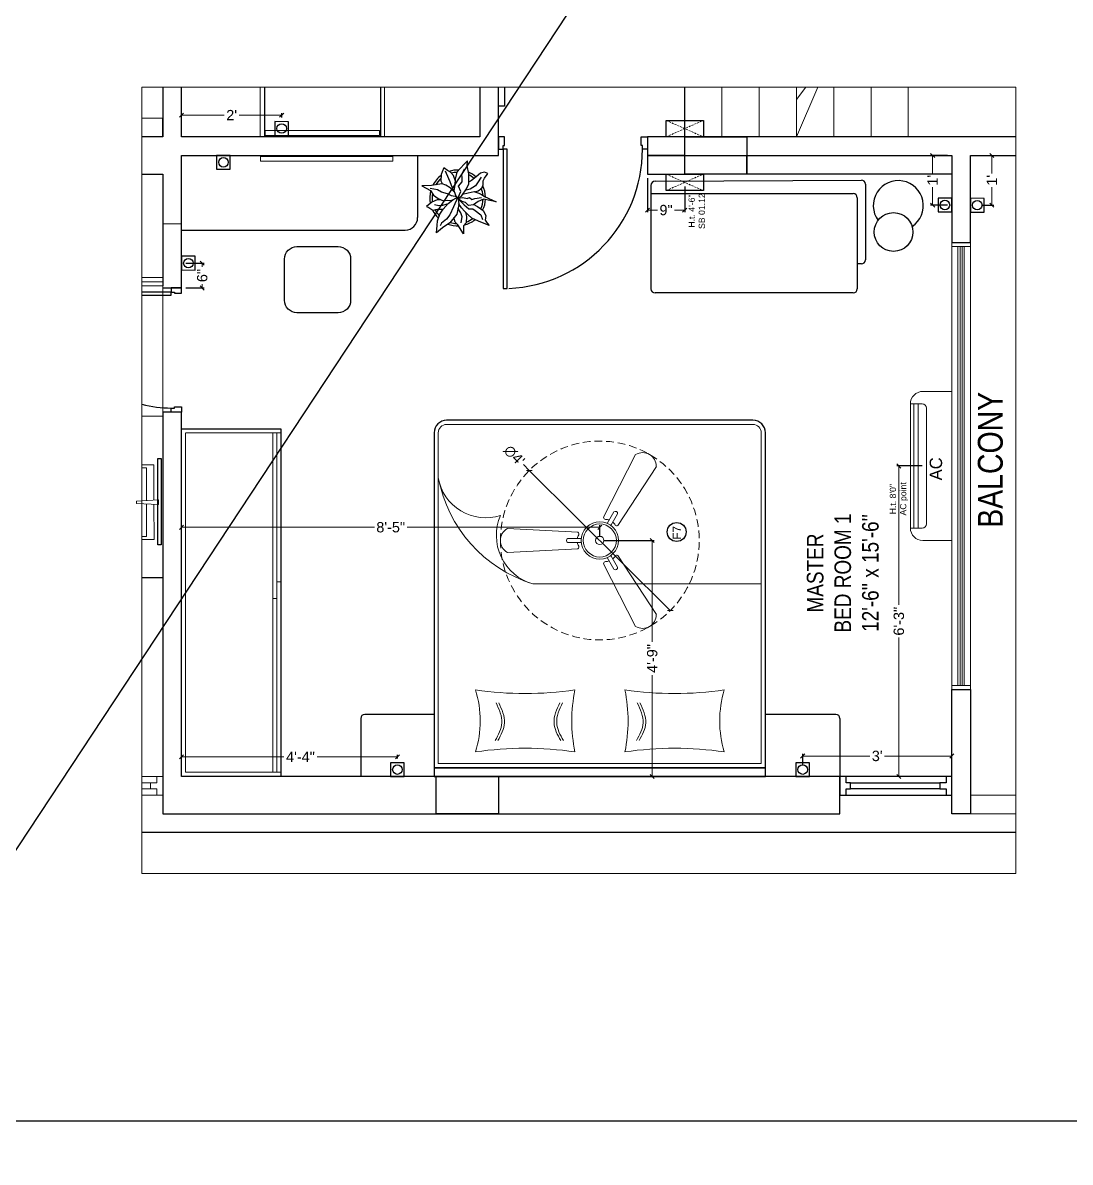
# Model space of a CAD drawing. Header units: millimetres. Extents: x 56222 to 3066687, y -650199 to -121287.
# Drawn here: x 128675.4 to 128928.3, y -184003.9 to -183728.6 of the extents above; entities that cross this region are included whole.
import ezdxf

# ---------------------------------------------------------------- set-up
doc = ezdxf.new("R2010")
doc.units = ezdxf.units.MM
doc.header["$MEASUREMENT"] = 0
doc.header["$PDMODE"] = 35
for name, pattern in [('ACAD_ISO02W100', [15, 12, -3]), ('DASHED', [0.75, 0.5, -0.25]), ('DASHED2', [0.375, 0.25, -0.125])]:
    doc.linetypes.add(name, pattern=pattern)
doc.layers.get('Defpoints').update_dxf_attribs({"color": 220})
doc.layers.add('AR DOOR', color=40, linetype='Continuous')
doc.layers.add('AR ELE-5', color=134, linetype='Continuous')
for name, color, linetype, lineweight in [('COLUMN', 1, 'Continuous', 30), ('dim05', 1, 'Continuous', 13), ('el', 7, 'Continuous', 20), ('ELEC-wires', 1, 'DASHED2', 13), ('Electrical', 84, 'Continuous', 30), ('ELEVATION', 250, 'Continuous', 9), ('ELEVATION ( SPIRAL STAIR )', 250, 'Continuous', 9), ('FIRST FLOOR', 7, 'Continuous', 9), ('FIRST FLOOR ( DW_RAIL )', 7, 'Continuous', 9), ('FIRST FLOOR ( TEXT )', 7, 'Continuous', 9), ('FIRST FLOOR_( PLine )_', 251, 'Continuous', 30), ('FIRST FLOOR_( STAIR )', 251, 'Continuous', 9), ('FURNITURE', 32, 'Continuous', 9), ('Text', 7, 'Continuous', 15), ('TILE', 14, 'Continuous', 9), ('wall', 7, 'Continuous', 30), ('XX~SLAB ( BEAM )~ ( DIM )', 7, 'Continuous', 9)]:
    doc.layers.add(name, color=color, linetype=linetype, lineweight=lineweight)
doc.layers.add('XX~SLAB ( PLINE )', color=251, linetype='Continuous', plot=False)
doc.styles.add('Arial', font='arial.ttf')
doc.styles.add('KATHA', font='swissc.ttf')
doc.styles.get("Standard").update_dxf_attribs({"font": 'arial.ttf', "height": 6})
doc.styles.add('TEXT', font='eurr____.ttf')
doc.dimstyles.new('ISO-25', dxfattribs={"dimtxt": 2.5, "dimasz": 1, "dimexe": 0.5, "dimexo": 1, "dimtad": 0, "dimdec": 1, "dimlunit": 4, "dimtxsty": 'Standard', "dimblk": 'OBLIQUE', "dimcen": 2.5, "dimclrd": 1, "dimclre": 1, "dimclrt": 5, "dimadec": 0, "dimazin": 0, "dimtfac": 1, "dimtdec": 1, "dimtmove": 0, "dimatfit": 3, "dimfxl": 1, "dimlwd": -1, "dimarcsym": 0})

# ---------------------------------------------------------------- blocks, each defined once
blk = doc.blocks.new('*U18')
for points in [[(0, 0), (0, 1120), (-30, 1120), (-30, 0)], [(40, 0), (0, 0), (0, -30), (-10, -30), (-10, -100), (40, -100)], [(-1160, 0), (-1120, 0), (-1120, -30), (-1110, -30), (-1110, -100), (-1160, -100)]]:
    blk.add_lwpolyline(points, close=True)
at = {"layer": 'AR ELE-5', "linetype": 'ByBlock', "ltscale": 15}
blk.add_arc((1.6, -0.7), 1121.6, 92.37301, 179.96526, dxfattribs=at)
blk = doc.blocks.new('ARPLS010')
at = {"linetype": 'ByBlock'}
for p, q in [((0.179, 0.666), (0.121, 0.605)), ((0.174, 0.573), (0.179, 0.666)), ((-0.295, 0.42), (-0.302, 0.309)), ((-0.278, 0.467), (-0.295, 0.42)), ((-0.248, 0.54), (-0.278, 0.467)), ((-0.182, 0.493), (-0.248, 0.54)), ((-0.222, 0.484), (-0.164, 0.347)), ((-0.125, 0.459), (-0.182, 0.493)), ((-0.072, 0.404), (-0.125, 0.459)), ((-0.013, 0.459), (-0.044, 0.336)), ((0.121, 0.605), (-0.013, 0.459)), ((0.077, 0.412), (0.091, 0.447)), ((0.082, 0.358), (0.077, 0.412)), ((0.091, 0.447), (0.125, 0.522)), ((0.2, 0.432), (0.174, 0.573)), ((0.203, 0.352), (0.2, 0.432)), ((0.409, 0.44), (0.33, 0.38)), ((0.484, 0.459), (0.409, 0.44)), ((0.542, 0.434), (0.484, 0.459)), ((0.485, 0.354), (0.533, 0.42)), ((0.533, 0.42), (0.542, 0.434)), ((-0.469, 0.226), (-0.643, 0.216)), ((-0.643, 0.216), (-0.485, 0.134)), ((-0.362, 0.24), (-0.469, 0.226)), ((-0.278, 0.254), (-0.362, 0.24)), ((-0.302, 0.309), (-0.276, 0.258)), ((-0.21, 0.227), (-0.278, 0.254)), ((-0.132, 0.18), (-0.21, 0.227)), ((-0.164, 0.347), (-0.139, 0.295)), ((-0.139, 0.295), (-0.08, 0.131)), ((-0.038, 0.302), (-0.072, 0.404)), ((-0.049, 0.232), (-0.065, 0.135)), ((-0.044, 0.336), (-0.049, 0.232)), ((0.015, 0.209), (0.08, 0.288)), ((0.056, 0.114), (0.015, 0.209)), ((0.08, 0.288), (0.082, 0.358)), ((0.16, 0.165), (0.204, 0.254)), ((0.204, 0.254), (0.203, 0.352)), ((0.252, 0.313), (0.216, 0.287)), ((0.318, 0.213), (0.227, 0.157)), ((0.33, 0.38), (0.252, 0.313)), ((0.356, 0.269), (0.318, 0.213)), ((0.425, 0.373), (0.356, 0.269)), ((0.432, 0.176), (0.459, 0.236)), ((0.459, 0.303), (0.485, 0.354)), ((0.459, 0.236), (0.459, 0.303)), ((-0.359, 0.148), (-0.49, 0.172)), ((-0.485, 0.134), (-0.433, 0.051)), ((-0.433, 0.051), (-0.349, -0.011)), ((-0.287, 0.106), (-0.359, 0.148)), ((-0.18, 0.073), (-0.287, 0.106)), ((-0.111, 0.036), (-0.18, 0.073)), ((-0.063, 0.111), (-0.132, 0.18)), ((-0.013, 0.022), (-0.111, 0.036)), ((-0.084, -0.034), (0.007, 0.018)), ((0.003, 0.011), (-0.076, -0.16)), ((-0.065, 0.135), (-0.024, 0.018)), ((-0.024, 0.018), (0.009, 0.005)), ((0.006, -0.002), (0.068, 0.032)), ((0.007, 0.018), (0.02, -0.121)), ((0.009, 0.005), (0.056, 0.114)), ((0.017, -0.002), (0.091, 0.009)), ((0.068, 0.032), (0.16, 0.165)), ((0.088, 0.065), (0.187, 0.091)), ((0.091, 0.009), (0.173, -0.011)), ((0.227, 0.157), (0.132, 0.131)), ((0.173, -0.011), (0.212, 0.004)), ((0.187, 0.091), (0.297, 0.116)), ((0.212, 0.004), (0.252, -0.03)), ((0.297, 0.116), (0.408, 0.071)), ((0.309, 0.109), (0.368, 0.128)), ((0.309, -0.01), (0.43, 0.006)), ((0.368, 0.128), (0.432, 0.176)), ((0.408, 0.071), (0.482, 0.024)), ((0.482, 0.024), (0.689, -0.072)), ((-0.464, -0.073), (-0.558, -0.152)), ((-0.558, -0.152), (-0.517, -0.172)), ((-0.517, -0.172), (-0.447, -0.216)), ((-0.366, -0.036), (-0.464, -0.073)), ((-0.447, -0.216), (-0.363, -0.202)), ((-0.336, -0.142), (-0.413, -0.121)), ((-0.306, -0.033), (-0.366, -0.036)), ((-0.363, -0.202), (-0.263, -0.2)), ((-0.349, -0.011), (-0.256, -0.05)), ((-0.269, -0.135), (-0.336, -0.142)), ((-0.318, -0.29), (-0.259, -0.2)), ((-0.193, -0.113), (-0.269, -0.135)), ((-0.259, -0.2), (-0.168, -0.1)), ((-0.256, -0.05), (-0.185, -0.038)), ((-0.185, -0.038), (-0.114, -0.046)), ((-0.168, -0.1), (-0.084, -0.034)), ((-0.076, -0.16), (-0.138, -0.304)), ((-0.114, -0.046), (-0.093, -0.036)), ((0.02, -0.121), (-0.017, -0.291)), ((0.059, -0.27), (0.005, -0.185)), ((0.01, -0.014), (0.017, -0.002)), ((0.078, -0.064), (0.01, -0.014)), ((0.016, -0.023), (0.116, -0.122)), ((0.07, -0.179), (0.018, -0.1)), ((0.121, -0.239), (0.07, -0.179)), ((0.138, -0.083), (0.078, -0.064)), ((0.116, -0.122), (0.201, -0.195)), ((0.197, -0.135), (0.138, -0.083)), ((0.283, -0.123), (0.197, -0.135)), ((0.201, -0.195), (0.272, -0.198)), ((0.252, -0.03), (0.309, -0.01)), ((0.272, -0.198), (0.311, -0.225)), ((0.277, -0.114), (0.357, -0.156)), ((0.37, -0.064), (0.283, -0.123)), ((0.357, -0.156), (0.455, -0.226)), ((0.462, -0.021), (0.37, -0.064)), ((0.689, -0.072), (0.462, -0.021)), ((-0.368, -0.496), (-0.363, -0.408)), ((-0.363, -0.408), (-0.318, -0.29)), ((-0.199, -0.38), (-0.287, -0.45)), ((-0.138, -0.304), (-0.199, -0.38)), ((-0.017, -0.291), (-0.141, -0.446)), ((-0.042, -0.432), (-0.071, -0.352)), ((0.08, -0.342), (0.059, -0.27)), ((0.064, -0.446), (0.066, -0.407)), ((0.066, -0.407), (0.08, -0.342)), ((0.184, -0.299), (0.121, -0.239)), ((0.141, -0.261), (0.16, -0.336)), ((0.16, -0.336), (0.15, -0.445)), ((0.252, -0.362), (0.184, -0.299)), ((0.376, -0.416), (0.252, -0.362)), ((0.311, -0.225), (0.415, -0.304)), ((0.415, -0.304), (0.447, -0.388)), ((0.455, -0.226), (0.503, -0.317)), ((0.503, -0.317), (0.494, -0.398)), ((0.494, -0.398), (0.528, -0.452)), ((-0.382, -0.625), (-0.368, -0.496)), ((-0.269, -0.533), (-0.382, -0.625)), ((-0.287, -0.45), (-0.314, -0.498)), ((-0.141, -0.446), (-0.269, -0.533)), ((0.002, -0.48), (-0.042, -0.432)), ((0.104, -0.646), (0.002, -0.48)), ((0.106, -0.5), (0.104, -0.646)), ((0.15, -0.445), (0.106, -0.5)), ((0.502, -0.472), (0.376, -0.416)), ((0.567, -0.494), (0.502, -0.472)), ((0.528, -0.452), (0.567, -0.494))]:
    blk.add_line(p, q, dxfattribs=at)
for radius, start, end in [(0.5, 87.2367, 107.9154), (0.458, 91.6596, 104.0784), (0.5, 49.0791, 67.0324), (0.458, 49.8461, 63.9764), (0.5, 126.2799, 152.7042), (0.458, 130.7647, 148.9789), (0.5, 1.3782, 25.7565), (0.5, 164.9216, 191.0302), (0.458, 169.9629, 188.6517), (0.458, 5.0517, 21.9108), (0.458, 334.5625, 357.1532), (0.5, 333.6991, 357.5577), (0.5, 205.1623, 226.3204), (0.458, 207.232, 224.0819), (0.5, 283.5324, 308.8712), (0.458, 289.266, 306.1107), (0.5, 249.553, 272.4234), (0.458, 252.8522, 267.711)]:
    blk.add_arc((0, 0), radius, start, end, dxfattribs=at)
blk = doc.blocks.new('6616')
at = {"color": 242, "linetype": 'DASHED', "true_color": 0xcd2027}
for p, q in [((386784.79, -36915.77), (386775.78, -36911.78)), ((386784.79, -36911.78), (386775.78, -36915.77))]:
    blk.add_line(p, q, dxfattribs=at)
at = {"layer": 'ELEC-wires', "color": 5, "linetype": 'ByBlock', "lineweight": 30, "ltscale": 4}
blk.add_lwpolyline([(386775.78, -36911.78), (386784.79, -36911.78), (386784.79, -36915.77), (386775.78, -36915.77)], close=True, dxfattribs=at)
blk = doc.blocks.new('_Oblique')
at = {"layer": 'wall', "color": 0, "lineweight": -2}
blk.add_line((-0.5, -0.5), (0.5, 0.5), dxfattribs=at)
blk = doc.blocks.new('*D133')
at = {"layer": 'Defpoints', "color": 0, "lineweight": 30, "transparency": 16777216}
for p in [(128713.73, -183786.7), (128718.72, -183786.7), (128713.73, -183792.7)]:
    blk.add_point(p, dxfattribs=at)
at = {"layer": 'dim05', "color": 1, "linetype": 'Continuous', "lineweight": -2, "transparency": 16777216}
for p, q in [((128714.73, -183786.7), (128719.22, -183786.7)), ((128714.73, -183792.7), (128719.22, -183792.7))]:
    blk.add_line(p, q, dxfattribs=at)
at = {"layer": 'dim05', "color": 1, "linetype": 'Continuous', "transparency": 16777216}
for p, q in [((128718.72, -183786.7), (128718.72, -183787.63)), ((128718.72, -183792.7), (128718.72, -183791.77))]:
    blk.add_line(p, q, dxfattribs=at)
at = {"layer": 'dim05', "color": 1, "transparency": 16777216}
for p, rotation in [((128718.72, -183786.7), 90), ((128718.72, -183792.7), 270)]:
    blk.add_blockref('_Oblique', p, dxfattribs=dict(at, rotation=rotation))
at = {"layer": 'dim05', "color": 5, "lineweight": 25, "transparency": 16777216, "insert": (128718.72, -183789.7), "char_height": 2.5, "attachment_point": 5, "rotation": 90, "style": 'Arial'}
blk.add_mtext('6"', dxfattribs=at)
blk = doc.blocks.new('fan')
at = {"layer": 'Electrical', "lineweight": 15, "ltscale": 20}
for p, q in [((3300835.29, -509900.78), (3300836.47, -509923.43)), ((3300841.81, -509923.43), (3300842.99, -509900.78)), ((3300838.47, -509924.57), (3300838.47, -509920.25)), ((3300839.81, -509920.28), (3300839.81, -509924.57)), ((3300831.66, -509931.77), (3300811.45, -509942.07)), ((3300866.83, -509942.07), (3300846.62, -509931.77)), ((3300829.93, -509935.08), (3300833.64, -509932.93)), ((3300834.31, -509934.09), (3300830.57, -509936.25)), ((3300847.68, -509936.23), (3300843.97, -509934.09)), ((3300844.64, -509932.93), (3300848.38, -509935.09)), ((3300815.3, -509948.74), (3300834.33, -509936.39)), ((3300843.95, -509936.39), (3300862.98, -509948.74))]:
    blk.add_line(p, q, dxfattribs=at)
at = {"layer": 'Electrical', "linetype": 'DASHED', "lineweight": 15, "ltscale": 5}
blk.add_circle((3300839.14, -509930.53), 32, dxfattribs=at)
at = {"layer": 'Electrical', "lineweight": 15, "ltscale": 20}
for centre, major_axis, start_param, end_param in [((3300839.14, -509902.94), (3.12, 3.12), -0.272136, 1.842967), ((3300839.13, -509920.5), (0.501, 0.501), -0.465536, 1.983618), ((3300839.14, -509930.53), (4.24, -4.24), 3.14161, 9.424795), ((3300837.1, -509923.08), (0.51, 0.51), 2.863014, 4.257784), ((3300839.14, -509926.42), (2.27, -2.27), 2.565057, 2.951308), ((3300839.14, -509926.42), (2.27, 2.27), 0.19032, 0.57657), ((3300841.18, -509923.08), (0.51, -0.51), 5.167028, 6.561799), ((3300839.14, -509930.53), (3.77, -3.77), 1.749190548672175e-05, 6.283202799085073), ((3300831.67, -509932.49), (0.51, -0.51), 0.978238, 2.373008), ((3300839.14, -509930.53), (0.943, 0.943), 1.570814, 7.853999), ((3300846.61, -509932.49), (0.51, -0.51), 2.339416, 3.734186), ((3300830.46, -509935.55), (0.501, -0.501), 3.199655, 5.648809), ((3300835.59, -509932.58), (2.27, -2.27), 3.855511, 4.241762), ((3300835.59, -509932.58), (2.27, -2.27), 4.659452, 5.045703), ((3300833.71, -509936.02), (0.51, 0.51), -1.325776, 0.068994), ((3300844.57, -509936.02), (0.51, -0.51), 3.072633, 4.467404), ((3300842.69, -509932.58), (2.27, 2.27), 4.37911, 4.765361), ((3300842.69, -509932.58), (2.27, 2.27), 5.183051, 5.569301), ((3300847.83, -509935.54), (0.501, 0.501), 3.723254, 6.172408), ((3300815.25, -509944.32), (3.12, -3.12), 3.393055, 5.508159), ((3300863.03, -509944.32), (3.12, -3.12), 5.48745, 7.602554)]:
    blk.add_ellipse(centre, major_axis=major_axis, ratio=1, start_param=start_param, end_param=end_param, dxfattribs=at)
blk = doc.blocks.new('*D134')
at = {"layer": 'Defpoints', "color": 0, "lineweight": 30, "transparency": 16777216}
for p in [(128826.23, -183765.2), (128835.23, -183767.19), (128826.23, -183773.9)]:
    blk.add_point(p, dxfattribs=at)
at = {"layer": 'dim05', "color": 1, "linetype": 'Continuous', "lineweight": -2, "transparency": 16777216}
for p, q in [((128826.23, -183766.2), (128826.23, -183774.4)), ((128835.23, -183768.19), (128835.23, -183774.4))]:
    blk.add_line(p, q, dxfattribs=at)
at = {"layer": 'dim05', "color": 1, "linetype": 'Continuous', "transparency": 16777216}
for p, q in [((128826.23, -183773.9), (128828.67, -183773.9)), ((128835.23, -183773.9), (128832.79, -183773.9))]:
    blk.add_line(p, q, dxfattribs=at)
at = {"layer": 'dim05', "color": 1, "transparency": 16777216, "rotation": 180}
blk.add_blockref('_Oblique', (128826.23, -183773.9), dxfattribs=at)
at = {"layer": 'dim05', "color": 1, "transparency": 16777216}
blk.add_blockref('_Oblique', (128835.23, -183773.9), dxfattribs=at)
at = {"layer": 'dim05', "color": 5, "lineweight": 25, "transparency": 16777216, "insert": (128830.73, -183773.9), "char_height": 2.5, "attachment_point": 5, "style": 'Arial'}
blk.add_mtext('9"', dxfattribs=at)
blk = doc.blocks.new('*D135')
at = {"layer": 'Defpoints', "color": 0, "lineweight": 30, "transparency": 16777216}
for p in [(128899.73, -183760.7), (128895.11, -183772.68), (128899.73, -183772.68)]:
    blk.add_point(p, dxfattribs=at)
at = {"layer": 'dim05', "color": 1, "linetype": 'Continuous', "lineweight": -2, "transparency": 16777216}
for p, q in [((128898.73, -183760.7), (128894.61, -183760.7)), ((128898.73, -183772.68), (128894.61, -183772.68))]:
    blk.add_line(p, q, dxfattribs=at)
at = {"layer": 'dim05', "color": 1, "linetype": 'Continuous', "transparency": 16777216}
for p, q in [((128895.11, -183760.7), (128895.11, -183765.03)), ((128895.11, -183772.68), (128895.11, -183768.35))]:
    blk.add_line(p, q, dxfattribs=at)
at = {"layer": 'dim05', "color": 1, "transparency": 16777216}
for p, rotation in [((128895.11, -183760.7), 90), ((128895.11, -183772.68), 270)]:
    blk.add_blockref('_Oblique', p, dxfattribs=dict(at, rotation=rotation))
at = {"layer": 'dim05', "color": 5, "lineweight": 25, "transparency": 16777216, "insert": (128895.11, -183766.69), "char_height": 2.5, "attachment_point": 5, "rotation": 90, "style": 'Arial'}
blk.add_mtext("1'", dxfattribs=at)
blk = doc.blocks.new('*D136')
at = {"layer": 'Defpoints', "color": 0, "lineweight": 30, "transparency": 16777216}
for p in [(128906.35, -183760.7), (128909.43, -183760.7), (128905.89, -183772.71)]:
    blk.add_point(p, dxfattribs=at)
at = {"layer": 'dim05', "color": 1, "linetype": 'Continuous', "lineweight": -2, "transparency": 16777216}
for p, q in [((128907.35, -183760.7), (128909.93, -183760.7)), ((128906.89, -183772.71), (128909.93, -183772.71))]:
    blk.add_line(p, q, dxfattribs=at)
at = {"layer": 'dim05', "color": 1, "linetype": 'Continuous', "transparency": 16777216}
for p, q in [((128909.43, -183760.7), (128909.43, -183765.05)), ((128909.43, -183772.71), (128909.43, -183768.36))]:
    blk.add_line(p, q, dxfattribs=at)
at = {"layer": 'dim05', "color": 1, "transparency": 16777216}
for p, rotation in [((128909.43, -183760.7), 90), ((128909.43, -183772.71), 270)]:
    blk.add_blockref('_Oblique', p, dxfattribs=dict(at, rotation=rotation))
at = {"layer": 'dim05', "color": 5, "lineweight": 25, "transparency": 16777216, "insert": (128909.43, -183766.7), "char_height": 2.5, "attachment_point": 5, "rotation": 90, "style": 'Arial'}
blk.add_mtext("1'", dxfattribs=at)
blk = doc.blocks.new('*D137')
at = {"layer": 'Defpoints', "color": 0, "lineweight": 30, "transparency": 16777216}
for p in [(128899.73, -183905.76), (128863.73, -183909.04), (128899.73, -183909.04)]:
    blk.add_point(p, dxfattribs=at)
at = {"layer": 'dim05', "color": 1, "linetype": 'Continuous', "lineweight": -2, "transparency": 16777216}
for p, q in [((128863.73, -183908.04), (128863.73, -183905.26)), ((128899.73, -183908.04), (128899.73, -183905.26))]:
    blk.add_line(p, q, dxfattribs=at)
at = {"layer": 'dim05', "color": 1, "linetype": 'Continuous', "transparency": 16777216}
for p, q in [((128863.73, -183905.76), (128879.96, -183905.76)), ((128899.73, -183905.76), (128883.51, -183905.76))]:
    blk.add_line(p, q, dxfattribs=at)
at = {"layer": 'dim05', "color": 1, "transparency": 16777216, "rotation": 180}
blk.add_blockref('_Oblique', (128863.73, -183905.76), dxfattribs=at)
at = {"layer": 'dim05', "color": 1, "transparency": 16777216}
blk.add_blockref('_Oblique', (128899.73, -183905.76), dxfattribs=at)
at = {"layer": 'dim05', "color": 5, "lineweight": 25, "transparency": 16777216, "insert": (128881.73, -183905.76), "char_height": 2.5, "attachment_point": 5, "style": 'Arial'}
blk.add_mtext("3'", dxfattribs=at)
blk = doc.blocks.new('*D138')
at = {"layer": 'Defpoints', "color": 0, "lineweight": 30, "transparency": 16777216}
for p in [(128713.73, -183905.95), (128713.73, -183907.38), (128765.86, -183907.38)]:
    blk.add_point(p, dxfattribs=at)
at = {"layer": 'dim05', "color": 1, "linetype": 'Continuous', "lineweight": -2, "transparency": 16777216}
for p, q in [((128713.73, -183906.38), (128713.73, -183905.45)), ((128765.86, -183906.38), (128765.86, -183905.45))]:
    blk.add_line(p, q, dxfattribs=at)
at = {"layer": 'dim05', "color": 1, "linetype": 'Continuous', "transparency": 16777216}
for p, q in [((128713.73, -183905.95), (128738.44, -183905.95)), ((128765.86, -183905.95), (128746.44, -183905.95))]:
    blk.add_line(p, q, dxfattribs=at)
at = {"layer": 'dim05', "color": 1, "transparency": 16777216, "rotation": 180}
blk.add_blockref('_Oblique', (128713.73, -183905.95), dxfattribs=at)
at = {"layer": 'dim05', "color": 1, "transparency": 16777216}
blk.add_blockref('_Oblique', (128765.86, -183905.95), dxfattribs=at)
at = {"layer": 'dim05', "color": 5, "lineweight": 25, "transparency": 16777216, "insert": (128742.44, -183905.95), "char_height": 2.5, "attachment_point": 5, "style": 'Arial'}
blk.add_mtext('4\'-4"', dxfattribs=at)
blk = doc.blocks.new('*D139')
at = {"layer": 'Defpoints', "color": 0, "lineweight": 30, "transparency": 16777216}
for p in [(128713.73, -183750.95), (128713.73, -183752.53), (128737.9, -183752.53)]:
    blk.add_point(p, dxfattribs=at)
at = {"layer": 'dim05', "color": 1, "linetype": 'Continuous', "lineweight": -2, "transparency": 16777216}
for p, q in [((128713.73, -183751.53), (128713.73, -183750.45)), ((128737.9, -183751.53), (128737.9, -183750.45))]:
    blk.add_line(p, q, dxfattribs=at)
at = {"layer": 'dim05', "color": 1, "linetype": 'Continuous', "transparency": 16777216}
for p, q in [((128713.73, -183750.95), (128724.02, -183750.95)), ((128737.9, -183750.95), (128727.61, -183750.95))]:
    blk.add_line(p, q, dxfattribs=at)
at = {"layer": 'dim05', "color": 1, "transparency": 16777216, "rotation": 180}
blk.add_blockref('_Oblique', (128713.73, -183750.95), dxfattribs=at)
at = {"layer": 'dim05', "color": 1, "transparency": 16777216}
blk.add_blockref('_Oblique', (128737.9, -183750.95), dxfattribs=at)
at = {"layer": 'dim05', "color": 5, "lineweight": 25, "transparency": 16777216, "insert": (128725.82, -183750.95), "char_height": 2.5, "attachment_point": 5, "style": 'Arial'}
blk.add_mtext("2'", dxfattribs=at)
blk = doc.blocks.new('*D140')
at = {"layer": 'Defpoints', "color": 0, "lineweight": 30, "transparency": 16777216}
for p in [(128814.73, -183853.7), (128827.4, -183853.7), (128816.72, -183910.7)]:
    blk.add_point(p, dxfattribs=at)
at = {"layer": 'dim05', "color": 1, "linetype": 'Continuous', "lineweight": -2, "transparency": 16777216}
for p, q in [((128815.73, -183853.7), (128827.9, -183853.7)), ((128817.72, -183910.7), (128827.9, -183910.7))]:
    blk.add_line(p, q, dxfattribs=at)
at = {"layer": 'dim05', "color": 1, "linetype": 'Continuous', "transparency": 16777216}
for p, q in [((128827.4, -183853.7), (128827.4, -183878.2)), ((128827.4, -183910.7), (128827.4, -183886.2))]:
    blk.add_line(p, q, dxfattribs=at)
at = {"layer": 'dim05', "color": 1, "transparency": 16777216}
for p, rotation in [((128827.4, -183853.7), 90), ((128827.4, -183910.7), 270)]:
    blk.add_blockref('_Oblique', p, dxfattribs=dict(at, rotation=rotation))
at = {"layer": 'dim05', "color": 5, "lineweight": 25, "transparency": 16777216, "insert": (128827.4, -183882.2), "char_height": 2.5, "attachment_point": 5, "rotation": 90, "style": 'Arial'}
blk.add_mtext('4\'-9"', dxfattribs=at)
blk = doc.blocks.new('*D141')
at = {"layer": 'Defpoints', "color": 0, "lineweight": 30, "transparency": 16777216}
for p in [(128713.73, -183850.51), (128713.73, -183853.7), (128814.73, -183853.7)]:
    blk.add_point(p, dxfattribs=at)
at = {"layer": 'dim05', "color": 1, "linetype": 'Continuous', "lineweight": -2, "transparency": 16777216}
for p, q in [((128713.73, -183852.7), (128713.73, -183850.01)), ((128814.73, -183852.7), (128814.73, -183850.01))]:
    blk.add_line(p, q, dxfattribs=at)
at = {"layer": 'dim05', "color": 1, "linetype": 'Continuous', "transparency": 16777216}
for p, q in [((128713.73, -183850.51), (128760.28, -183850.51)), ((128814.73, -183850.51), (128768.18, -183850.51))]:
    blk.add_line(p, q, dxfattribs=at)
at = {"layer": 'dim05', "color": 1, "transparency": 16777216, "rotation": 180}
blk.add_blockref('_Oblique', (128713.73, -183850.51), dxfattribs=at)
at = {"layer": 'dim05', "color": 1, "transparency": 16777216}
blk.add_blockref('_Oblique', (128814.73, -183850.51), dxfattribs=at)
at = {"layer": 'dim05', "color": 5, "lineweight": 25, "transparency": 16777216, "insert": (128764.23, -183850.51), "char_height": 2.5, "attachment_point": 5, "style": 'Arial'}
blk.add_mtext('8\'-5"', dxfattribs=at)
blk = doc.blocks.new('*D142')
at = {"layer": 'Defpoints', "color": 0, "lineweight": 30, "transparency": 16777216}
for p in [(128797.71, -183836.78), (128831.75, -183870.63)]:
    blk.add_point(p, dxfattribs=at)
at = {"layer": 'dim05', "color": 1, "linetype": 'Continuous', "transparency": 16777216}
for p in [(128796.3, -183835.37), (128831.75, -183870.63)]:
    blk.add_line(p, (128797.71, -183836.78), dxfattribs=at)
at = {"layer": 'dim05', "color": 1, "transparency": 16777216}
for p, rotation in [((128797.71, -183836.78), 315.1572873097932), ((128831.75, -183870.63), 135.1572873097931)]:
    blk.add_blockref('_Oblique', p, dxfattribs=dict(at, rotation=rotation))
at = {"layer": 'dim05', "color": 5, "lineweight": 25, "transparency": 16777216, "insert": (128794.07, -183833.16), "char_height": 2.5, "attachment_point": 5, "rotation": 315.1573, "style": 'Arial'}
blk.add_mtext("∅4'", dxfattribs=at)
blk = doc.blocks.new('ac paln')
at = {"layer": 'Electrical', "lineweight": 15}
for p, q in [((389238.69, -37646.36), (389238.69, -37610.34)), ((389238.69, -37610.34), (389245.67, -37610.34)), ((389244.81, -37642.35), (389244.81, -37614.35)), ((389245.81, -37613.35), (389248.68, -37613.35)), ((389246.82, -37643.35), (389246.82, -37613.35)), ((389247.82, -37643.35), (389247.82, -37613.35)), ((389248.68, -37613.35), (389248.68, -37643.35)), ((389248.68, -37643.35), (389248.68, -37613.35)), ((389245.81, -37643.35), (389248.68, -37643.35)), ((389248.68, -37643.35), (389248.68, -37643.35)), ((389245.67, -37646.36), (389238.69, -37646.36))]:
    blk.add_line(p, q, dxfattribs=at)
for centre, start, end in [((389245.67, -37613.35), 0, 90), ((389245.67, -37643.35), 270, 0)]:
    blk.add_arc(centre, 3.01, start, end, dxfattribs=at)
at = {"layer": 'Electrical', "lineweight": 15, "extrusion": (0, 0, -1)}
for centre, start_param, end_param in [((389245.81, -37614.35), -0.785398, 0.785398), ((389245.81, -37642.35), 3.926991, 5.497787)]:
    blk.add_ellipse(centre, major_axis=(-0.71, 0.71), ratio=1, start_param=start_param, end_param=end_param, dxfattribs=at)
at = {"layer": 'Text', "style": 'TEXT'}
blk.add_text('AC', height=3, rotation=270, dxfattribs=at).set_placement((389241.02, -37624.87))
blk = doc.blocks.new('*D143')
at = {"layer": 'Defpoints', "color": 0, "lineweight": 30, "transparency": 16777216}
for p in [(128886.96, -183835.7), (128893.61, -183835.7), (128892.29, -183910.7)]:
    blk.add_point(p, dxfattribs=at)
at = {"layer": 'dim05', "color": 1, "linetype": 'Continuous', "lineweight": -2, "transparency": 16777216}
for p, q in [((128892.61, -183835.7), (128886.46, -183835.7)), ((128891.29, -183910.7), (128886.46, -183910.7))]:
    blk.add_line(p, q, dxfattribs=at)
at = {"layer": 'dim05', "color": 1, "linetype": 'Continuous', "transparency": 16777216}
for p, q in [((128886.96, -183835.7), (128886.96, -183869.25)), ((128886.96, -183910.7), (128886.96, -183877.16))]:
    blk.add_line(p, q, dxfattribs=at)
at = {"layer": 'dim05', "color": 1, "transparency": 16777216}
for p, rotation in [((128886.96, -183835.7), 90), ((128886.96, -183910.7), 270)]:
    blk.add_blockref('_Oblique', p, dxfattribs=dict(at, rotation=rotation))
at = {"layer": 'dim05', "color": 5, "lineweight": 25, "transparency": 16777216, "insert": (128886.96, -183873.2), "char_height": 2.5, "attachment_point": 5, "rotation": 90, "style": 'Arial'}
blk.add_mtext('6\'-3"', dxfattribs=at)

msp = doc.modelspace()

# ---------------------------------------------------------------- linework, layer by layer
msp.add_lwpolyline([(128704.11, -183794.451), (128711.231, -183794.451), (128711.231, -183793.701), (128704.11, -183793.701)])
for points in [[(128711.231, -183792.701), (128711.231, -183793.701), (128711.981, -183793.701), (128711.981, -183793.951), (128713.731, -183793.951), (128713.731, -183792.701)], [(128711.231, -183822.701), (128711.231, -183821.701), (128711.981, -183821.701), (128711.981, -183821.451), (128713.731, -183821.451), (128713.731, -183822.701)]]:
    msp.add_lwpolyline(points, close=True)
at = {"layer": 'AR ELE-5', "linetype": 'ByBlock', "ltscale": 15}
msp.add_arc((128711.248, -183793.66), 28.041, 255.25196, 269.96526, dxfattribs=at)
at = {"layer": 'COLUMN'}
for points in [[(128835.231, -183765.201), (128835.231, -183756.201), (128850.231, -183756.201), (128850.231, -183765.201)], [(128775.231, -183919.701), (128775.231, -183910.701), (128790.231, -183910.701), (128790.231, -183919.701)]]:
    msp.add_lwpolyline(points, close=True, dxfattribs=at)
at = {"layer": 'ELEVATION', "lineweight": 0}
msp.add_lwpolyline([(128704.11, -183934.098), (128704.11, -183744.211), (128915.208, -183744.211), (128915.208, -183934.098)], close=True, dxfattribs=at)
at = {"layer": 'ELEVATION ( SPIRAL STAIR )', "color": 5}
for points in [[(128733.923, -183755.851), (128733.923, -183754.7), (128761.541, -183754.7), (128761.541, -183755.851)], [(128732.772, -183762.102), (128732.772, -183760.951), (128764.731, -183760.951), (128764.731, -183762.102)]]:
    msp.add_lwpolyline(points, close=True, dxfattribs=at)
at = {"layer": 'FIRST FLOOR'}
for p, q in [((128709.231, -183756.201), (128709.231, -183744.211)), ((128713.731, -183756.201), (128713.731, -183744.211)), ((128785.731, -183756.201), (128785.731, -183744.211)), ((128790.231, -183760.701), (128790.231, -183744.211)), ((128709.231, -183756.201), (128704.11, -183756.201)), ((128713.731, -183756.201), (128785.731, -183756.201)), ((128915.208, -183756.201), (128826.231, -183756.201)), ((128850.231, -183756.201), (128850.231, -183760.701)), ((128713.731, -183792.701), (128713.731, -183760.701)), ((128713.731, -183760.701), (128790.231, -183760.701)), ((128899.731, -183760.701), (128850.231, -183760.701)), ((128899.731, -183760.701), (128899.731, -183781.701)), ((128915.208, -183760.701), (128904.231, -183760.701)), ((128904.231, -183760.701), (128904.231, -183919.701)), ((128709.231, -183765.201), (128704.11, -183765.201)), ((128709.231, -183919.701), (128709.231, -183765.201)), ((128713.731, -183777.201), (128709.231, -183777.201)), ((128899.731, -183781.701), (128904.231, -183781.701)), ((128713.731, -183822.701), (128709.231, -183822.701)), ((128713.731, -183910.701), (128713.731, -183822.701)), ((128899.731, -183889.701), (128899.731, -183910.701)), ((128899.731, -183889.701), (128904.231, -183889.701)), ((128709.231, -183910.701), (128704.11, -183910.701)), ((128899.731, -183910.701), (128713.731, -183910.701)), ((128872.731, -183919.701), (128872.731, -183910.701))]:
    msp.add_line(p, q, dxfattribs=at)
msp.add_lwpolyline([(128915.208, -183919.701), (128904.231, -183919.701), (128904.231, -183915.201), (128915.208, -183915.201)], dxfattribs=at)
at = {"layer": 'FIRST FLOOR', "color": 1, "linetype": 'ACAD_ISO02W100', "ltscale": 0.7}
msp.add_lwpolyline([(128915.208, -183919.701), (128904.231, -183919.701)], dxfattribs=at)
at = {"layer": 'FIRST FLOOR', "ltscale": 0.7}
msp.add_lwpolyline([(128915.208, -183924.201), (128704.11, -183924.201)], dxfattribs=at)
at = {"layer": 'FIRST FLOOR ( DW_RAIL )'}
for points in [[(128899.731, -183782.701), (128904.231, -183782.701)], [(128904.231, -183888.701), (128899.731, -183888.701)], [(128704.11, -183912.201), (128706.231, -183912.201), (128706.231, -183913.701), (128707.731, -183913.701), (128707.731, -183915.201), (128709.231, -183915.201), (128709.231, -183910.701), (128707.731, -183910.701), (128707.731, -183912.201), (128706.231, -183912.201), (128706.231, -183913.701), (128704.11, -183913.701)], [(128704.11, -183915.201), (128709.231, -183915.201), (128709.231, -183910.701), (128704.11, -183910.701)]]:
    msp.add_lwpolyline(points, dxfattribs=at)
for points in [[(128901.231, -183888.701), (128901.231, -183782.701), (128901.731, -183782.701), (128901.731, -183888.701)], [(128902.231, -183888.701), (128902.231, -183782.701), (128902.731, -183782.701), (128902.731, -183888.701)]]:
    msp.add_lwpolyline(points, close=True, dxfattribs=at)
at = {"layer": 'FIRST FLOOR_( PLine )_'}
for p, q in [((128709.231, -183744.211), (128709.231, -183756.201)), ((128713.731, -183756.201), (128713.731, -183744.211)), ((128785.731, -183744.211), (128785.731, -183756.201)), ((128790.231, -183760.701), (128790.231, -183744.211)), ((128709.231, -183756.201), (128704.11, -183756.201)), ((128785.731, -183756.201), (128713.731, -183756.201)), ((128713.731, -183792.701), (128713.731, -183760.701)), ((128713.731, -183760.701), (128790.231, -183760.701)), ((128704.11, -183765.201), (128709.231, -183765.201)), ((128709.231, -183765.201), (128709.231, -183792.201)), ((128709.231, -183792.701), (128713.731, -183792.701))]:
    msp.add_line(p, q, dxfattribs=at)
for points in [[(128915.208, -183756.201), (128826.231, -183756.201), (128826.231, -183760.701), (128899.731, -183760.701), (128899.731, -183781.701), (128904.231, -183781.701), (128904.231, -183760.701), (128915.208, -183760.701)], [(128713.731, -183910.701), (128713.731, -183822.701), (128709.231, -183822.701), (128709.231, -183919.701), (128713.731, -183919.701)], [(128713.731, -183919.701), (128872.731, -183919.701), (128872.731, -183910.701), (128713.731, -183910.701)]]:
    msp.add_lwpolyline(points, dxfattribs=at)
msp.add_lwpolyline([(128899.731, -183910.701), (128899.731, -183889.701), (128904.231, -183889.701), (128904.231, -183919.701), (128899.731, -183919.701), (128899.731, -183919.701), (128899.731, -183919.701), (128899.731, -183910.701)], close=True, dxfattribs=at)
at = {"layer": 'FIRST FLOOR_( STAIR )'}
for p, q in [((128835.231, -183744.211), (128835.231, -183756.201)), ((128844.231, -183744.211), (128844.231, -183756.201)), ((128853.231, -183744.211), (128853.231, -183756.201)), ((128862.231, -183744.211), (128862.231, -183756.201)), ((128871.231, -183744.211), (128871.231, -183756.201)), ((128880.231, -183744.211), (128880.231, -183756.201)), ((128889.231, -183744.211), (128889.231, -183756.201))]:
    msp.add_line(p, q, dxfattribs=at)
msp.add_lwpolyline([(128867.37, -183744.211), (128862.231, -183756.201), (128862.231, -183747.201), (128864.474, -183744.211)], dxfattribs=at)
at = {"layer": 'FURNITURE'}
for p, q in [((128732.731, -183744.211), (128732.731, -183756.201)), ((128762.731, -183744.211), (128762.731, -183756.201)), ((128709.231, -183790.201), (128704.11, -183790.201)), ((128709.231, -183791.201), (128704.11, -183791.201)), ((128709.231, -183792.201), (128704.11, -183792.201)), ((128714.636, -183909.701), (128714.636, -183827.701)), ((128714.731, -183827.701), (128737.731, -183827.701)), ((128735.731, -183827.701), (128735.731, -183909.701)), ((128736.731, -183827.701), (128736.731, -183909.701)), ((128736.731, -183863.701), (128737.731, -183863.701)), ((128853.731, -183864.176), (128798.538, -183864.176)), ((128735.731, -183867.701), (128736.731, -183867.701)), ((128737.636, -183909.701), (128714.636, -183909.701))]:
    msp.add_line(p, q, dxfattribs=at)
at = {"layer": 'FURNITURE', "lineweight": 30}
for p, q in [((128733.731, -183744.211), (128733.731, -183756.201)), ((128761.731, -183744.211), (128761.731, -183756.201)), ((128770.731, -183760.701), (128770.731, -183775.701)), ((128827.083, -183767.914), (128827.083, -183791.037)), ((128828.083, -183766.914), (128877.907, -183766.65)), ((128878.907, -183767.65), (128878.907, -183785.9)), ((128827.083, -183769.9), (128875.907, -183769.9)), ((128876.907, -183770.9), (128876.907, -183792.9)), ((128827.083, -183773.9), (128827.083, -183792.9)), ((128713.731, -183778.701), (128767.731, -183778.701)), ((128877.907, -183786.9), (128876.907, -183786.9)), ((128875.907, -183793.9), (128828.083, -183793.9)), ((128756.982, -183896.701), (128756.982, -183910.701)), ((128774.731, -183895.701), (128757.982, -183895.701)), ((128871.731, -183895.701), (128854.731, -183895.701)), ((128872.731, -183896.701), (128872.731, -183910.701))]:
    msp.add_line(p, q, dxfattribs=at)
at = {"layer": 'FURNITURE', "color": 5, "lineweight": 30, "ltscale": 10000}
msp.add_line((128709.231, -183862.701), (128704.11, -183862.701), dxfattribs=at)
at = {"layer": 'FURNITURE', "color": 242, "lineweight": 30, "true_color": 0xcd2027}
msp.add_lwpolyline([(128440.843, -183466.938), (129430.644, -183466.938), (129430.644, -183993.967), (128440.843, -183993.967)], close=True, dxfattribs=at)
at = {"layer": 'FURNITURE', "lineweight": 30}
msp.add_lwpolyline([(128791.697, -183744.211), (128791.698, -183748.752), (128790.255, -183748.752), (128790.253, -183744.211)], dxfattribs=at)
at = {"layer": 'FURNITURE'}
for points in [[(128704.11, -183751.701), (128709.137, -183751.701), (128709.137, -183756.201), (128704.11, -183756.201)], [(128704.11, -183823.701), (128709.231, -183823.701), (128709.231, -183862.701), (128704.11, -183862.701)], [(128707.065, -183843.96), (128707.05, -183835.449), (128704.11, -183835.451)], [(128705.264, -183844.048), (128705.25, -183836.171), (128704.11, -183836.171)], [(128704.11, -183852.731), (128705.27, -183852.73), (128705.265, -183844.851)], [(128704.11, -183853.451), (128707.071, -183853.449), (128707.065, -183844.937)], [(128704.11, -183862.701), (128709.231, -183862.701), (128709.231, -183910.701), (128704.11, -183910.701)]]:
    msp.add_lwpolyline(points, dxfattribs=at)
at = {"layer": 'FURNITURE', "lineweight": 30}
for points in [[(128826.231, -183760.701), (128826.231, -183765.201), (128835.231, -183765.201), (128835.231, -183760.701)], [(128850.231, -183765.201), (128850.231, -183760.701), (128899.731, -183760.701), (128899.731, -183765.201)], [(128713.731, -183910.701), (128713.731, -183826.701), (128737.731, -183826.701), (128737.731, -183910.701)], [(128854.731, -183908.603), (128774.731, -183908.603), (128774.731, -183910.701), (128854.731, -183910.701)]]:
    msp.add_lwpolyline(points, close=True, dxfattribs=at)
for points in [[(128738.602, -183795.677), (128738.602, -183785.709, -0.4142136), (128741.602, -183782.709), (128751.558, -183782.709, -0.4142136), (128754.558, -183785.709), (128754.558, -183795.677, -0.4142136), (128751.558, -183798.677), (128741.602, -183798.677, -0.4142136)], [(128851.731, -183824.672), (128777.731, -183824.672, 0.4142136), (128774.731, -183827.672), (128774.731, -183908.603), (128854.731, -183908.603), (128854.731, -183827.672, 0.4142136)]]:
    msp.add_lwpolyline(points, format="xyb", close=True, dxfattribs=at)
at = {"layer": 'FURNITURE'}
for points in [[(128851.731, -183825.672), (128777.731, -183825.672, 0.4142136), (128775.731, -183827.672), (128775.731, -183907.603), (128853.731, -183907.603), (128853.731, -183827.672, 0.4142136)], [(128790.742, -183847.655, 0.4510747), (128798.538, -183864.176, -0.2776575), (128775.731, -183838.533, 0.4593765), (128790.742, -183847.655)]]:
    msp.add_lwpolyline(points, format="xyb", close=True, dxfattribs=at)
at = {"layer": 'FURNITURE', "color": 5, "lineweight": 30, "ltscale": 10000}
msp.add_lwpolyline([(128708.025, -183854.742), (128708.025, -183833.874), (128708.763, -183833.874), (128708.763, -183854.742)], close=True, dxfattribs=at)
at = {"layer": 'FURNITURE'}
msp.add_lwpolyline([(128702.848, -183844.737), (128702.848, -183844.165), (128708.145, -183843.908), (128708.145, -183844.988)], close=True, dxfattribs=at)
at = {"layer": 'FURNITURE', "elevation": -0.005}
for points in [[(128808.722, -183889.782, 0.1005861), (128808.722, -183904.782, 0.0757258), (128784.722, -183904.782, 0.1489672), (128784.722, -183889.782, 0.0741156)], [(128820.803, -183889.782, -0.1005861), (128820.803, -183904.782, -0.0757258), (128844.803, -183904.782, -0.1489672), (128844.803, -183889.782, -0.0741156)]]:
    msp.add_lwpolyline(points, format="xyb", close=True, dxfattribs=at)
at = {"layer": 'FURNITURE', "lineweight": 30}
msp.add_circle((128885.669, -183779.186), 4.675, dxfattribs=at)
at = {"layer": 'FURNITURE', "color": 1, "lineweight": 30, "ltscale": 4}
msp.add_circle((128833.293, -183851.642), 2.291, dxfattribs=at)
at = {"layer": 'FURNITURE', "lineweight": 30}
for centre, radius, start, end in [((128828.083, -183767.914), 1, 90, 180), ((128877.907, -183767.65), 1, 0, 90), ((128886.827, -183772.815), 6.047, 303.37399, 216.01662), ((128875.907, -183770.9), 1, 0, 90), ((128767.731, -183775.701), 3, 270, 0), ((128877.907, -183785.9), 1, 270, 0), ((128828.083, -183792.9), 1, 180, 270), ((128875.907, -183792.9), 1, 270, 0), ((128757.982, -183896.701), 1, 90, 180), ((128871.731, -183896.701), 1, 0, 90)]:
    msp.add_arc(centre, radius, start, end, dxfattribs=at)
at = {"layer": 'FURNITURE'}
for points in [[(128789.464, -183902.043, -0.005), (128790.236, -183900.626, -0.005), (128791.867, -183897.633, -0.005), (128790.426, -183894.516, -0.005), (128789.668, -183892.874, -0.005)], [(128790.109, -183902.043, -0.005), (128790.881, -183900.626, -0.005), (128792.512, -183897.633, -0.005), (128791.071, -183894.516, -0.005), (128790.312, -183892.874, -0.005)], [(128805.3, -183902.043, -0.005), (128804.528, -183900.626, -0.005), (128802.897, -183897.633, -0.005), (128804.338, -183894.516, -0.005), (128805.096, -183892.874, -0.005)], [(128805.945, -183902.043, -0.005), (128805.173, -183900.626, -0.005), (128803.542, -183897.633, -0.005), (128804.982, -183894.516, -0.005), (128805.741, -183892.874, -0.005)], [(128823.581, -183902.043, -0.005), (128824.353, -183900.626, -0.005), (128825.984, -183897.633, -0.005), (128824.543, -183894.516, -0.005), (128823.784, -183892.874, -0.005)], [(128824.226, -183902.043, -0.005), (128824.998, -183900.626, -0.005), (128826.629, -183897.633, -0.005), (128825.188, -183894.516, -0.005), (128824.429, -183892.874, -0.005)]]:
    msp.add_open_spline(points, degree=3, knots=[0, 0, 0, 0, 4.5779171, 9.671137, 9.671137, 9.671137, 9.671137], dxfattribs=at)
at = {"layer": 'TILE', "color": 242, "lineweight": 30, "true_color": 0xcd2027}
msp.add_line((128333.367, -184444.332), (129733.325, -182322.254), dxfattribs=at)
at = {"layer": 'XX~SLAB ( BEAM )~ ( DIM )', "color": 6, "lineweight": 30}
for points in [[(128739.555, -183755.86), (128739.555, -183752.541), (128736.245, -183752.524), (128736.245, -183755.843)], [(128725.497, -183764.029), (128725.497, -183760.71), (128722.187, -183760.693), (128722.187, -183764.012)], [(128899.731, -183774.336), (128899.731, -183771.018), (128896.421, -183771.001), (128896.421, -183774.319)], [(128907.541, -183774.378), (128907.541, -183771.059), (128904.231, -183771.042), (128904.231, -183774.361)], [(128717.041, -183788.378), (128717.041, -183785.059), (128713.731, -183785.042), (128713.731, -183788.361)], [(128767.512, -183910.71), (128767.512, -183907.391), (128764.202, -183907.374), (128764.202, -183910.693)], [(128865.386, -183910.71), (128865.386, -183907.391), (128862.076, -183907.374), (128862.076, -183910.693)]]:
    msp.add_lwpolyline(points, close=True, dxfattribs=at)
at = {"layer": 'XX~SLAB ( BEAM )~ ( DIM )'}
msp.add_lwpolyline([(128899.731, -183889.701), (128899.731, -183781.701), (128904.231, -183781.701), (128904.231, -183889.701)], close=True, dxfattribs=at)
at = {"layer": 'XX~SLAB ( BEAM )~ ( DIM )', "color": 6, "lineweight": 30}
for centre in [(128737.9, -183754.188), (128723.842, -183762.356), (128898.076, -183772.664), (128905.886, -183772.706), (128715.386, -183786.706), (128765.857, -183909.038), (128863.731, -183909.038)]:
    msp.add_circle(centre, 1.155, dxfattribs=at)
at = {"layer": 'XX~SLAB ( PLINE )'}
for points in [[(128915.208, -183756.201), (128835.231, -183756.201), (128835.231, -183744.211)], [(128915.208, -183924.201), (128704.11, -183924.201)]]:
    msp.add_lwpolyline(points, dxfattribs=at)
msp.add_lwpolyline([(128872.731, -183915.201), (128874.231, -183915.201), (128874.231, -183913.701), (128875.263, -183913.701), (128875.263, -183912.201), (128896.884, -183912.201), (128896.884, -183913.701), (128898.384, -183913.701), (128898.384, -183915.201), (128899.731, -183915.201), (128899.731, -183910.701), (128898.384, -183910.701), (128898.384, -183912.201), (128896.884, -183912.201), (128896.884, -183913.701), (128875.263, -183913.701), (128875.263, -183912.201), (128874.231, -183912.201), (128874.231, -183910.701), (128872.731, -183910.701), (128872.731, -183915.201), (128899.731, -183915.201), (128899.731, -183910.701), (128872.731, -183910.701)], close=True, dxfattribs=at)

# ---------------------------------------------------------------- block references
at = {"xscale": 13.47973786482115, "yscale": 13.47973786482115, "zscale": 13.47973786482115, "rotation": 0.1064490459870132}
msp.add_blockref('ARPLS010', (128780.395, -183770.95), dxfattribs=at)
at = {"layer": 'AR DOOR', "linetype": 'ByBlock', "lineweight": -2, "extrusion": (0, 0, -1), "xscale": -0.02999999999996949, "yscale": 0.02999999999996949, "zscale": -0.02999999999996949, "rotation": 180}
msp.add_blockref('*U18', (-128791.431, -183759.201), dxfattribs=at)
at = {"layer": 'dim05', "color": 27, "lineweight": 25, "true_color": 0x7d5120, "rotation": 180}
msp.add_blockref('ac paln', (518138.419, -221464.051), dxfattribs=at)
at = {"layer": 'dim05', "color": 1, "lineweight": 35, "xscale": -0.7500069902881101, "yscale": 0.7500069902881101, "zscale": 0.7500069902881101, "rotation": 90}
msp.add_blockref('fan', (-253636.73, 2291798.728), dxfattribs=at)
at = {"layer": 'el', "color": 1, "rotation": 180}
for p in [(515615.519, -220667.985), (515615.519, -220680.972)]:
    msp.add_blockref('6616', p, dxfattribs=at)

# ---------------------------------------------------------------- texts
at = {"layer": 'Electrical', "color": 240, "true_color": 0xed1f24, "transparency": 33554687}
for s, p in [('H.t. 4\'-6"', (128837.657, -183778.135)), ('H.t. 8\'0"', (128886.275, -183847.379))]:
    msp.add_text(s, height=1.5, rotation=90, dxfattribs=at).set_placement(p)
at = {"layer": 'Electrical', "color": 5, "transparency": 33554687}
for s, p in [('SB 01.12', (128840.119, -183778.447)), ('AC point', (128888.745, -183847.661))]:
    msp.add_text(s, height=1.5, rotation=90, dxfattribs=at).set_placement(p)
at = {"layer": 'Electrical', "color": 1, "insert": (128832.318, -183850.181), "char_height": 2.0357, "attachment_point": 3, "rotation": 90}
msp.add_mtext_dynamic_manual_height_columns('F7', width=2.03575, gutter_width=0.679, heights=[2.601], dxfattribs=at)
at = {"layer": 'FIRST FLOOR ( TEXT )', "attachment_point": 5, "rotation": 90, "style": 'KATHA'}
for s, insert, char_height in [('BALCONY', (128909.081, -183834.213), 6), ("MASTER \\PBED ROOM 1\\P12'-6'' x 15'-6''", (128873.433, -183861.555), 4)]:
    msp.add_mtext(s, dxfattribs=dict(at, insert=insert, char_height=char_height))

# ---------------------------------------------------------------- dimensions: what is measured, and where the dimension line sits
at = {"layer": 'dim05', "color": 27, "lineweight": 25, "true_color": 0x7d5120}
for base, p1, p2, angle, picture, middle in [((128713.731, -183750.946), (128737.9, -183752.532), (128713.731, -183752.532), 180, '*D139', (128725.815, -183750.946)), ((128895.112, -183772.677), (128899.731, -183760.701), (128899.731, -183772.677), 90, '*D135', (128895.112, -183766.689)), ((128909.429, -183760.701), (128905.886, -183772.706), (128906.355, -183760.701), 90, '*D136', (128909.429, -183766.704)), ((128826.228, -183773.9), (128835.231, -183767.195), (128826.228, -183765.201), 180, '*D134', (128830.729, -183773.9)), ((128718.723, -183786.701), (128713.731, -183792.701), (128713.731, -183786.701), 90, '*D133', (128718.723, -183789.701)), ((128886.964, -183835.701), (128892.293, -183910.701), (128893.609, -183835.701), 90, '*D143', (128886.964, -183873.201)), ((128713.731, -183850.513), (128814.731, -183853.701), (128713.731, -183853.701), 180, '*D141', (128764.231, -183850.513)), ((128827.398, -183853.701), (128816.72, -183910.701), (128814.731, -183853.701), 90, '*D140', (128827.398, -183882.201)), ((128899.731, -183905.756), (128863.731, -183909.038), (128899.731, -183909.038), 180, '*D137', (128881.731, -183905.756))]:
    dim = msp.add_linear_dim(base=base, p1=p1, p2=p2, angle=angle, dimstyle='ISO-25', override={"dimtxsty": 'Arial'}, dxfattribs=at)
    dim.commit()
    dim.dimension.update_dxf_attribs({"geometry": picture, "text_midpoint": middle})
dim = msp.add_diameter_dim_2p(p1=(128831.748, -183870.625), p2=(128797.714, -183836.777), dimstyle='ISO-25', override={"dimtxsty": 'Arial'}, dxfattribs=at)
dim.commit()
dim.dimension.update_dxf_attribs({"geometry": '*D142', "text_midpoint": (128794.073, -183833.156)})
dim = msp.add_linear_dim(base=(128713.731, -183905.952), p1=(128765.857, -183907.383), p2=(128713.731, -183907.383), angle=180, dimstyle='ISO-25', override={"dimtxsty": 'Arial'}, dxfattribs=at)
dim.commit()
dim.dimension.update_dxf_attribs({"geometry": '*D138', "text_midpoint": (128742.438, -183905.952), "dimtype": 160})

doc.saveas('drawing.dxf')
